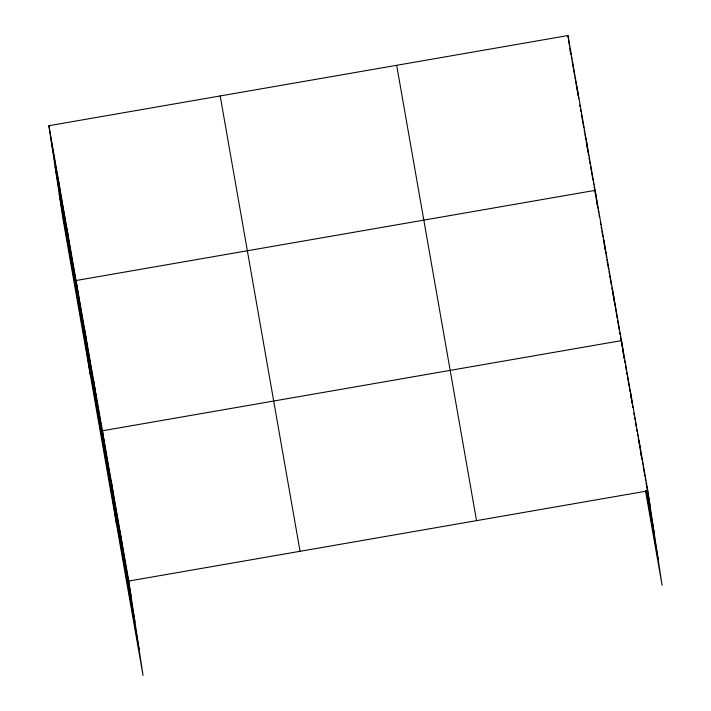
<?xml version="1.0" encoding="UTF-8"?>
<svg xmlns="http://www.w3.org/2000/svg" width="711" height="711" viewBox="0 0 711 711"><rect width="100%" height="100%" fill="white"/><g stroke="black" fill="none" stroke-linecap="round" stroke-linejoin="round"><path stroke-width="1.07" d="M48.908 125.705L128.771 581.047L143.044 675.45L63.181 220.108L48.908 125.705L567.956 35.55L647.819 490.892L662.092 585.295L645.481 490.563M128.771 581.047L647.819 490.892M570.186 50.277L570.933 54.569M571.315 56.72L571.688 58.871M572.071 61.022L574.524 75.002M574.897 77.152L576.594 86.822M576.968 88.973L577.35 91.124M577.723 93.274L578.105 95.425M579.803 105.104L580.176 107.254M580.549 109.405L580.931 111.556M581.305 113.707L583.758 127.678M584.14 129.829L584.513 131.979M584.886 134.13L585.837 139.507M586.211 141.658L586.584 143.809M586.966 145.959L587.339 148.11M587.721 150.261L588.095 152.412L586.06 138.761M588.281 153.487L588.664 155.629M589.037 157.78L589.419 159.931M589.792 162.081L590.174 164.232M590.548 166.383L593.001 180.363M593.374 182.514L593.756 184.664M594.129 186.815L595.827 196.485M596.2 198.636L596.582 200.786M596.956 202.937L597.338 205.088L595.107 190.361L76.059 280.525L90.333 374.928M597.524 206.172L597.907 208.359M598.289 210.536L598.671 212.713M599.053 214.891L599.435 217.068M600.395 222.507L600.777 224.685M601.15 226.862L601.533 229.04M601.915 231.217L602.875 236.665M603.257 238.843L603.639 241.02M604.021 243.198L604.403 245.375M604.785 247.552L605.736 253M606.119 255.178L606.501 257.355M606.883 259.533L608.598 269.327M608.98 271.504L609.363 273.682M609.745 275.859L611.469 285.662M611.851 287.839L612.233 290.017M612.615 292.194L614.331 301.997M617.192 318.332L612.678 290.541M617.575 320.51L619.299 330.304M619.681 332.481L620.063 334.659M620.445 336.836L622.161 346.639M622.543 348.817L623.689 355.349L621.458 340.622L102.411 430.786L116.693 525.189M623.876 356.442L624.258 358.62L623.858 356.442M624.64 360.797L625.022 362.974M625.404 365.152L626.364 370.591M626.747 372.768L627.129 374.946M627.511 377.123L629.226 386.926M629.608 389.104L629.99 391.281M630.373 393.459L631.332 398.907M631.706 401.084L632.088 403.261M632.47 405.439L632.852 407.616M633.812 413.055L634.194 415.233M634.576 417.41L634.959 419.588M635.341 421.765L636.292 427.213M636.674 429.391L637.056 431.568M637.438 433.746L637.82 435.923M638.202 438.1L639.153 443.548M639.536 445.726L639.918 447.903M640.3 450.081L642.024 459.875M642.406 462.052L642.788 464.239M643.171 466.416L644.886 476.21M645.268 478.387L645.65 480.565M646.032 482.742L650.041 505.61M646.761 490.528L654.022 531.908M646.281 491.488L658.119 558.997M396.667 65.305L476.53 520.639M220.197 95.958L300.051 551.292M51.13 140.431L130.993 595.774M55.111 166.73L134.966 622.063M59.209 193.819L139.063 649.152M639.029 440.802L640.62 451.316M640.94 453.422L641.26 455.52M630.248 390.712L632.159 403.333M603.897 240.451L605.168 248.868M605.488 250.965L605.799 253.072M577.003 87.151L578.754 98.722M567.956 35.55L569.547 46.064M569.867 48.17L570.844 54.658M119.981 530.957L122.212 545.684M111.2 480.876L113.422 495.594M93.63 380.696L95.852 395.423M84.84 330.615L87.071 345.333M67.012 228.915L69.234 243.642M57.955 177.315L60.186 192.032"/></g></svg>
